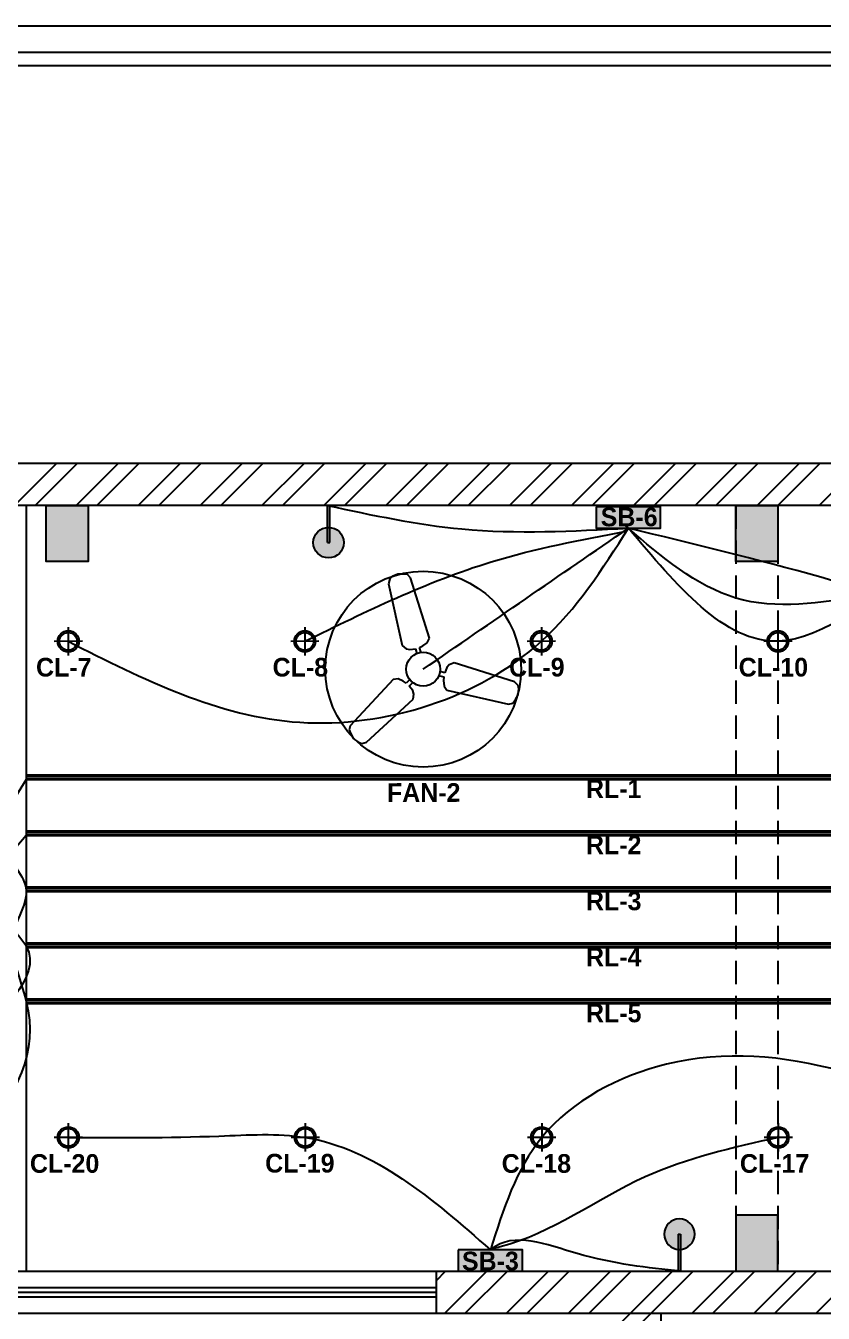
# Model space of a CAD drawing. Header units: inches. Extents: x 9636 to 21597, y -10243 to 557.
# Drawn here: x 13097 to 13267.9, y -3764.1 to -3488.3 of the extents above; entities that cross this region are included whole.
import ezdxf

# ---------------------------------------------------------------- set-up
doc = ezdxf.new("R2010")
doc.units = ezdxf.units.IN
doc.header["$MEASUREMENT"] = 0
doc.linetypes.add('DASHED', pattern=[0.75, 0.5, -0.25])
doc.layers.add('FURNI', color=140, linetype='Continuous', lineweight=18)
doc.layers.add('IEL-HATCH-002', color=7, linetype='Continuous')
doc.layers.add('THIET-BI', color=21, linetype='Continuous')
doc.styles.add('HEMI', font='stylu.ttf')
pattern_1 = [(45, (-2872.014, 157.3), (-6.629126, 6.629126), []), (45, (-2867.594, 157.3), (-6.629126, 6.629126), [])]

# ---------------------------------------------------------------- blocks, each defined once
blk = doc.blocks.new('qwff')
at = {"layer": 'IEL-HATCH-002', "true_color": 0xf27172, "transparency": 33554687}
h = blk.add_hatch(dxfattribs=at)
h.set_pattern_fill('ANSI32', color=11, scale=25)
h.set_pattern_definition(pattern_1)
h.paths.add_polyline_path([(16312.98, -2094.85), (16303.98, -2094.85), (16303.98, -2247.98), (16312.98, -2247.98)])
h.paths.add_polyline_path([(16303.98, -2064.85), (16312.98, -2064.85), (16312.98, -2059.98), (16905.98, -2059.98), (16905.98, -2223.98), (16739.98, -2223.98), (16739.98, -2175.98), (16730.98, -2175.98), (16730.98, -2223.98), (16682.98, -2223.98), (16496.82, -2223.98), (16496.82, -2232.98), (16914.98, -2232.98), (16914.98, -2223.98), (16914.98, -2050.98), (16303.98, -2050.98)])
at = {"layer": 'IEL-HATCH-002', "true_color": 0x636466, "transparency": 33554687}
h = blk.add_hatch(color=251, dxfattribs=at)
h.dxf.hatch_style = 1
h.paths.add_polyline_path([(16422.21, -2059.98), (16413.21, -2059.98), (16413.21, -2071.98), (16422.21, -2071.98)])
h = blk.add_hatch(color=251, dxfattribs=at)
h.dxf.hatch_style = 1
h.paths.add_polyline_path([(16569.98, -2059.98), (16560.98, -2059.98), (16560.98, -2071.98), (16569.98, -2071.98)])
h.paths.add_polyline_path([(16569.98, -2211.98), (16560.98, -2211.98), (16560.98, -2223.98), (16569.98, -2223.98)])
at = {"layer": 'IEL-HATCH-002', "true_color": 0xf27172, "transparency": 33554687}
h = blk.add_hatch(dxfattribs=at)
h.set_pattern_fill('ANSI32', color=11, scale=25)
h.set_pattern_definition(pattern_1)
h.paths.add_polyline_path([(16544.98, -2232.98), (16535.98, -2232.98), (16535.98, -2388.98), (16544.98, -2388.98)])
h.paths.add_polyline_path([(16535.98, -2379.98), (16493.98, -2379.98), (16493.98, -2388.98), (16535.98, -2388.98)])
h.paths.add_polyline_path([(16457.98, -2379.98), (16312.98, -2379.98), (16312.98, -2388.98), (16457.98, -2388.98)])
h.paths.add_polyline_path([(16312.98, -2247.98), (16303.98, -2247.98), (16303.98, -2388.98), (16312.98, -2388.98), (16312.98, -2379.98)])
for p, q in [((16905.98, -2059.98), (16312.98, -2059.98)), ((16354.98, -2223.98), (16730.98, -2223.98)), ((16496.82, -2232.98), (16496.82, -2223.98)), ((16354.98, -2232.98), (16914.98, -2232.98)), ((16544.98, -2388.98), (16544.98, -2232.98))]:
    blk.add_line(p, q)
at = {"linetype": 'DASHED', "ltscale": 10}
for p, q in [((16560.98, -2059.98), (16560.98, -2223.98)), ((16569.98, -2059.98), (16569.98, -2223.98))]:
    blk.add_line(p, q, dxfattribs=at)
at = {"color": 143, "true_color": 0x7aafdf}
for p, q in [((16376.98, -2227.48), (16496.82, -2227.48)), ((16376.98, -2228.48), (16496.82, -2228.48)), ((16376.98, -2229.48), (16496.82, -2229.48))]:
    blk.add_line(p, q, dxfattribs=at)
blk.add_lwpolyline([(16914.98, -2050.98), (16303.98, -2050.98)])
for points in [[(16422.21, -2059.98), (16422.21, -2071.98), (16413.21, -2071.98), (16413.21, -2059.98)], [(16569.98, -2059.98), (16569.98, -2071.98), (16560.98, -2071.98), (16560.98, -2059.98)], [(16569.98, -2223.98), (16569.98, -2211.98), (16560.98, -2211.98), (16560.98, -2223.98)]]:
    blk.add_lwpolyline(points, close=True)
blk = doc.blocks.new('ger')
at = {"color": 5}
for p, q in [((6473.06, -970.68), (6473.07, -978.68)), ((6469.07, -974.68), (6477.07, -974.68))]:
    blk.add_line(p, q, dxfattribs=at)
for radius in [3, 2.5]:
    blk.add_circle((6473.07, -974.68), radius, dxfattribs=at)
blk = doc.blocks.new('A$C1C43440E')
at = {"layer": 'THIET-BI', "color": 18, "true_color": 0x000000}
for p, q in [((172.3, 598), (152.8, 589.3)), ((191.8, 598.2), (172.3, 598)), ((207, 596.1), (191.8, 598.2)), ((217.6, 585.2), (207, 596.1)), ((143.8, 581.1), (139.5, 564.2)), ((139.5, 564.2), (187.9, 346)), ((152.8, 589.3), (143.8, 581.1)), ((283.9, 371.8), (217.6, 585.2)), ((276.4, 355.5), (283.9, 371.8)), ((187.9, 346), (202.2, 334.1)), ((202.2, 334.1), (215.2, 331.5)), ((215.2, 331.5), (234.9, 334.1)), ((234.9, 334.1), (240, 316.6)), ((249.5, 338.4), (260.9, 344.5)), ((254.3, 320.4), (249.5, 338.4)), ((260.9, 344.5), (276.4, 355.5)), ((354.4, 277.5), (345.6, 267.6)), ((371.8, 284), (354.4, 277.5)), ((585, 216.8), (371.8, 284)), ((173.7, 227.6), (155.8, 226)), ((191, 219.7), (173.7, 227.6)), ((316.5, 239.3), (334.4, 234.5)), ((338, 249.3), (320.3, 253.6)), ((334.4, 234.5), (334, 221.5)), ((345.6, 267.6), (338, 249.3)), ((155.8, 226), (4.2, 61.9)), ((202, 212.9), (191, 219.7)), ((215.1, 226), (202, 212.9)), ((213, 202.4), (225.6, 215.5)), ((225.1, 186.7), (213, 202.4)), ((229.3, 174.1), (225.1, 186.7)), ((334, 221.5), (335.9, 202.6)), ((335.9, 202.6), (346.1, 188)), ((346.1, 188), (564.1, 138.7)), ((597.5, 204.6), (585, 216.8)), ((600.1, 192.8), (597.5, 204.6)), ((597.8, 171.5), (600.1, 192.8)), ((61.4, 4.7), (226.1, 155.7)), ((226.1, 155.7), (229.3, 174.1)), ((564.1, 138.7), (578.9, 142.4)), ((578.9, 142.4), (588.3, 154.5)), ((588.3, 154.5), (597.8, 171.5)), ((4.2, 61.9), (0, 47.2)), ((0, 47.2), (5.8, 33)), ((5.8, 33), (15.7, 16.3)), ((15.7, 16.3), (33.1, 3.7)), ((33.1, 3.7), (44.6, 0)), ((44.6, 0), (61.4, 4.7))]:
    blk.add_line(p, q, dxfattribs=at)
blk.add_circle((262, 261.9), 60, dxfattribs=at)
blk = doc.blocks.new('3r')
blk.add_circle((6568.27, -1060.41), 21)
at = {"layer": 'THIET-BI', "xscale": 0.06069589590044594, "yscale": 0.06069589590044594, "zscale": 0.06069589590044594}
blk.add_blockref('A$C1C43440E', (6552.37, -1076.31), dxfattribs=at)
blk = doc.blocks.new('5ryh')
at = {"layer": 'IEL-HATCH-002', "true_color": 0x139b48, "transparency": 33554687}
h = blk.add_hatch(color=114, dxfattribs=at)
h.dxf.hatch_style = 1
h.paths.add_polyline_path([(6507.8, -1186.94), (6501.8, -1186.94), (6501.8, -1188.94), (6507.8, -1188.94)])
blk.add_lwpolyline([(6507.8, -1188.94), (6507.8, -1186.94), (6501.8, -1186.94), (6501.8, -1188.94)], close=True)
blk = doc.blocks.new('HT')
at = {"layer": 'IEL-HATCH-002', "true_color": 0xf7f281, "transparency": 33554687}
h = blk.add_hatch(color=51, dxfattribs=at)
h.dxf.hatch_style = 1
h.paths.add_polyline_path([(4618.55, 566.68, 0.962396), (4625.07, 566.43), (4621.82, 566.43), (4621.82, 566.93), (4625.07, 566.93, 0.962396)])
for p, q in [((4621.82, 566.93), (4629.77, 566.93)), ((4621.82, 566.93), (4621.82, 566.43)), ((4621.82, 566.43), (4629.77, 566.43)), ((4629.77, 566.93), (4629.77, 566.43))]:
    blk.add_line(p, q)
blk.add_circle((4621.82, 566.68), 3.27)
blk = doc.blocks.new('THT')
for p, q in [((16408.98, -2060.15), (16408.98, -2224.15)), ((16408.98, -2117.65), (16408.98, -2118.65))]:
    blk.add_line(p, q)
at = {"color": 18, "true_color": 0x000000}
for p, q in [((16408.98, -2117.65), (16730.98, -2117.65)), ((16408.98, -2118.65), (16730.98, -2118.65)), ((16408.98, -2129.65), (16730.98, -2129.65)), ((16408.98, -2130.65), (16730.98, -2130.65)), ((16408.98, -2141.65), (16730.98, -2141.65)), ((16408.98, -2142.65), (16730.98, -2142.65)), ((16408.98, -2153.65), (16730.98, -2153.65)), ((16408.98, -2154.65), (16730.98, -2154.65)), ((16408.98, -2165.65), (16730.98, -2165.65)), ((16408.98, -2166.65), (16730.98, -2166.65))]:
    blk.add_line(p, q, dxfattribs=at)
at = {"color": 41, "true_color": 0xf4ee51}
for p, q in [((16408.98, -2117.9), (16730.98, -2117.9)), ((16408.98, -2118.4), (16730.98, -2118.4)), ((16408.98, -2129.9), (16730.98, -2129.9)), ((16408.98, -2130.4), (16730.98, -2130.4)), ((16408.98, -2141.9), (16730.98, -2141.9)), ((16408.98, -2142.4), (16730.98, -2142.4)), ((16408.98, -2153.9), (16730.98, -2153.9)), ((16408.98, -2154.4), (16730.98, -2154.4)), ((16408.98, -2165.9), (16730.98, -2165.9)), ((16408.98, -2166.4), (16730.98, -2166.4))]:
    blk.add_line(p, q, dxfattribs=at)
blk.add_blockref('qwff', (0, 0))
at = {"rotation": 90}
blk.add_blockref('HT', (17040.41, -6689.75), dxfattribs=at)
for name, p, xscale, yscale, zscale, rotation in [('5ryh', (31447.45, -4785.38), 2.292076783467584, 2.292076783467584, 2.292076783467584, 180), ('ger', (17155.6, 2809.66), 0.7567862946407661, 0.7567862946407661, 0.7567862946407661, 270), ('ger', (17206.27, 2809.66), 0.7567862946407661, 0.7567862946407661, 0.7567862946407661, 270), ('ger', (17256.93, 2809.66), 0.7567862946407661, 0.7567862946407661, 0.7567862946407661, 270), ('ger', (17307.6, 2809.66), 0.7567862946407661, 0.7567862946407661, 0.7567862946407661, 270), ('ger', (17155.6, 2703.41), 0.7567862946407661, 0.7567862946407661, 0.7567862946407661, 270), ('ger', (17206.35, 2703.41), 0.7567862946407661, 0.7567862946407661, 0.7567862946407661, 270), ('ger', (17257.01, 2703.41), 0.7567862946407661, 0.7567862946407661, 0.7567862946407661, 270), ('ger', (17307.68, 2703.41), 0.7567862946407661, 0.7567862946407661, 0.7567862946407661, 270), ('5ryh', (31417.9, -4944.53), 2.292076783467584, 2.292076783467584, 2.292076783467584, 180)]:
    blk.add_blockref(name, p, dxfattribs=dict(xscale=xscale, yscale=yscale, zscale=zscale, rotation=rotation))
at = {"xscale": 0.998505664178557, "yscale": 0.998505664178557, "zscale": 0.998505664178557}
blk.add_blockref('3r', (9935.54, -1036.21), dxfattribs=at)
at = {"xscale": -1, "rotation": 90}
blk.add_blockref('HT', (17115.56, 2405.79), dxfattribs=at)
at = {"color": 5, "lineweight": 15, "char_height": 4, "width": 15.6204, "attachment_point": 3, "rotation": 0.0094, "style": 'HEMI'}
for s, insert in [('\\pxqc;{\\fStylus BT|b1|i0|c0|p34;CL-7}', (16424.82, -2092.6)), ('\\pxqc;{\\fStylus BT|b1|i0|c0|p34;CL-8}', (16475.49, -2092.6)), ('\\pxqc;{\\fStylus BT|b1|i0|c0|p34;CL-9}', (16526.15, -2092.6)), ('\\pxqc;{\\fStylus BT|b1|i0|c0|p34;CL-10}', (16576.82, -2092.6)), ('\\pxqc;{\\fStylus BT|b1|i0|c0|p34;FAN-2}', (16501.92, -2119.44)), ('\\pxqc;{\\fStylus BT|b1|i0|c0|p34;RL-1}', (16542.62, -2118.65)), ('\\pxqc;{\\fStylus BT|b1|i0|c0|p34;RL-2}', (16542.62, -2130.65)), ('\\pxqc;{\\fStylus BT|b1|i0|c0|p34;RL-3}', (16542.62, -2142.65)), ('\\pxqc;{\\fStylus BT|b1|i0|c0|p34;RL-4}', (16542.62, -2154.65)), ('\\pxqc;{\\fStylus BT|b1|i0|c0|p34;RL-5}', (16542.62, -2166.65)), ('\\pxqc;{\\fStylus BT|b1|i0|c0|p34;CL-20}', (16425, -2198.89)), ('\\pxqc;{\\fStylus BT|b1|i0|c0|p34;CL-19}', (16475.39, -2198.83)), ('\\pxqc;{\\fStylus BT|b1|i0|c0|p34;CL-18}', (16526.05, -2198.89)), ('\\pxqc;{\\fStylus BT|b1|i0|c0|p34;CL-17}', (16577.08, -2198.89))]:
    blk.add_mtext(s, dxfattribs=dict(at, insert=insert))

msp = doc.modelspace()

# ---------------------------------------------------------------- linework, layer by layer
at = {"color": 114, "true_color": 0x139b48}
for points in [[(13161.66, -3591.09), (13190.44, -3596.11), (13226.13, -3595.95)], [(13334.45, -3626.16), (13304.72, -3608.52), (13249.15, -3610.92), (13226.13, -3595.95), (13225.53, -3595.43)], [(13359.48, -3620.18), (13289.87, -3605.22), (13258.15, -3620.18), (13226.13, -3595.95)], [(13106.15, -3620.18), (13155.71, -3637.52), (13207.48, -3620.18), (13226.13, -3595.95)], [(13156.82, -3620.18), (13196.76, -3603.17), (13225.7, -3596.62)], [(13182.17, -3626.16), (13226.13, -3595.95)], [(13410.15, -3620.18), (13366.93, -3636.2), (13308.82, -3620.18), (13226.13, -3595.95)], [(13097.15, -3649.77), (13092.5, -3664.27), (13097.15, -3673.52), (13094.54, -3682.16), (13097.15, -3697.3), (13054.73, -3750.51)], [(13097.15, -3661.77), (13090.09, -3676.47), (13097.15, -3685.52), (13084, -3707.16), (13054.73, -3750.51)], [(13308.9, -3726.44), (13234.32, -3710.75), (13207.56, -3726.44), (13196.58, -3750.51)], [(13106.15, -3726.44), (13138.4, -3726.13), (13156.9, -3726.44), (13196.58, -3750.51)], [(13258.23, -3726.44), (13229.7, -3734.91), (13198.67, -3749.88), (13196.8, -3750.33)], [(13237.31, -3755.09), (13215.12, -3751.29), (13196.8, -3750.33), (13196.58, -3750.51)]]:
    msp.add_spline(points, degree=3, dxfattribs=at)
at = {"layer": 'FURNI', "color": 18, "lineweight": 25, "true_color": 0x000000}
for points in [[(12955.46, -4167.43), (12955.46, -3488.34), (13905.78, -3488.34), (13905.78, -4167.43)], [(12961.12, -4161.77), (12961.12, -3494), (13900.12, -3494), (13900.12, -4161.77)], [(12963.95, -4158.95), (12963.95, -3496.83), (13897.3, -3496.83), (13897.3, -4158.95)]]:
    msp.add_lwpolyline(points, close=True, dxfattribs=at)

# ---------------------------------------------------------------- block references
msp.add_blockref('THT', (-3311.83, -1531.12))

# ---------------------------------------------------------------- texts
at = {"color": 1, "lineweight": 15, "char_height": 4, "width": 15.6204, "attachment_point": 3, "rotation": 0.0094, "style": 'HEMI'}
for s, insert in [('\\pxqc;{\\fStylus BT|b1|i0|c0|p34;SB-6}', (13234.1, -3591.54)), ('\\pxqc;{\\fStylus BT|b1|i0|c0|p34;SB-3}', (13204.37, -3750.9))]:
    msp.add_mtext(s, dxfattribs=dict(at, insert=insert))

doc.saveas('drawing.dxf')
